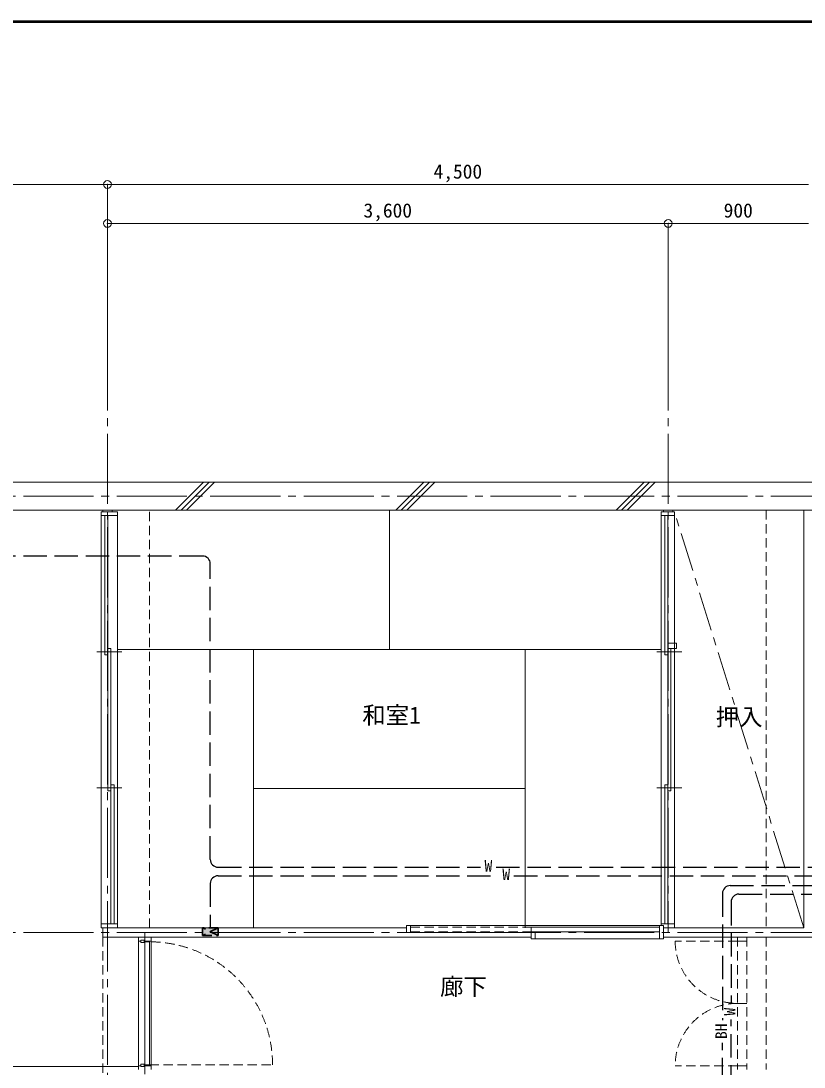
# Model space of a CAD drawing. Units: millimetres at full size, sheet at 1:50. Extents: x -9674 to 9699, y -6794 to 6791.
# Drawn here: x -3158 to 1870, y 78 to 6791 of the extents above; entities that cross this region are included whole.
import ezdxf
from ezdxf.enums import TextEntityAlignment as Align

# ---------------------------------------------------------------- set-up
doc = ezdxf.new("R2010")
doc.units = ezdxf.units.MM
doc.header["$LTSCALE"] = 50
doc.header["$PDMODE"] = 32
doc.header["$PDSIZE"] = 50
for name, pattern in [('CHAIN1', [8, 5, -1, 1, -1]), ('CHAIN2', [12, 9, -1, 1, -1]), ('DASHED1', [1.8, 1.2, -0.6]), ('DASHED3', [4, 3, -1])]:
    doc.linetypes.add(name, pattern=pattern)
for name, color, linetype, lineweight in [('0-0_図面枠', 7, 'Continuous', 9), ('1-0_芯', 134, 'CHAIN2', 9), ('1-1_躯体', 134, 'Continuous', 9), ('1-2_間仕切', 134, 'Continuous', 9), ('1-3_建具', 134, 'Continuous', 9), ('1-4_仕上げ', 134, 'Continuous', 9), ('1-5_設備', 134, 'Continuous', 9), ('1-7_その他', 134, 'DASHED1', 9), ('1-8_ハッチ', 134, 'Continuous', 9), ('1-B_寸法', 134, 'Continuous', 9), ('1-C_梁', 134, 'DASHED1', 9), ('2-2', 5, 'DASHED3', 25)]:
    doc.layers.add(name, color=color, linetype=linetype, lineweight=lineweight)
doc.layers.add('1-A_文字', color=134, linetype='Continuous')
doc.styles.add('ＭＳ ゴシック', font='')
doc.styles.get('ＭＳ ゴシック').set_extended_font_data('MS Gothic')

msp = doc.modelspace()

# ---------------------------------------------------------------- linework, layer by layer
at = {"layer": '0-0_図面枠'}
for p, q in [((9697.16, 6789.66), (-9672.16, 6789.66)), ((9695.4, 6787.9), (-9670.4, 6787.9)), ((-9668.64, 6786.14), (9693.64, 6786.14)), ((9691.87, 6784.38), (-9666.87, 6784.38)), ((9690.11, 6782.61), (-9665.11, 6782.61)), ((9688.35, 6780.85), (-9663.35, 6780.85))]:
    msp.add_line(p, q, dxfattribs=at)
msp.add_lwpolyline([(9698.92, -6793.93), (9698.92, 6791.43), (-9673.92, 6791.43)], dxfattribs=at)
at = {"layer": '1-0_芯'}
for p, q in [((-2602.5, 4741.87), (-2602.5, -3438.13)), ((997.5, 4741.87), (997.5, 941.87)), ((-8542.5, 3741.87), (8067.5, 3741.87)), ((-8542.5, 941.87), (2697.5, 941.87)), ((-2362.5, 941.87), (-2362.5, 31.87))]:
    msp.add_line(p, q, dxfattribs=at)
at = {"layer": '1-1_躯体'}
msp.add_line((-6742.5, 3831.87), (5857.5, 3831.87), dxfattribs=at)
msp.add_lwpolyline([(-6742.5, 3651.87), (5857.5, 3651.87), (5857.5, 2901.85)], dxfattribs=at)
at = {"layer": '1-2_間仕切'}
for p, q in [((-2632.5, 3651.87), (-2632.5, 3641.87)), ((-2572.5, 3651.87), (-2572.5, 3641.87)), ((967.5, 3651.87), (967.5, 3641.87)), ((1027.5, 3651.87), (1027.5, 3641.87)), ((1867.5, 3651.87), (1867.5, 971.87)), ((-2632.5, 971.87), (-682.5, 971.87)), ((-2632.5, 971.87), (-2632.5, 911.87)), ((-657.5, 941.87), (117.5, 941.87)), ((967.5, 971.87), (1867.5, 971.87)), ((-2632.5, 911.87), (117.5, 911.87)), ((967.5, 911.87), (1923.5, 911.87))]:
    msp.add_line(p, q, dxfattribs=at)
at = {"layer": '1-3_建具'}
for p, q in [((-2642.5, 3641.87), (-2642.5, 3616.87)), ((-2537.5, 3641.87), (-2642.5, 3641.87)), ((-2537.5, 3641.87), (-2537.5, 3616.87)), ((1037.5, 3641.87), (1037.5, 3616.87)), ((-2642.5, 3616.87), (-2642.5, 996.87)), ((-2537.5, 3616.87), (-2642.5, 3616.87)), ((-2620, 3616.87), (-2620, 2723.54)), ((-2600, 2723.54), (-2600, 3616.87)), ((-2537.5, 996.87), (-2537.5, 3616.87)), ((1037.5, 3616.87), (952.5, 3616.87)), ((952.5, 3616.87), (952.5, 996.87)), ((975, 2723.54), (975, 3616.87)), ((995, 2723.54), (995, 3616.87)), ((1037.5, 996.87), (1037.5, 3616.87)), ((-2600, 1850.2), (-2600, 2763.54)), ((-2580, 2763.54), (-2600, 2763.54)), ((-2580, 2763.54), (-2580, 1850.2)), ((-2670, 2743.54), (-2510, 2743.54)), ((-2620, 2723.54), (-2600, 2723.54)), ((1085, 2743.54), (925, 2743.54)), ((975, 2723.54), (995, 2723.54)), ((-2560, 1890.2), (-2580, 1890.2)), ((-2580, 1890.2), (-2580, 996.87)), ((-2560, 996.87), (-2560, 1890.2)), ((975, 996.87), (975, 1890.2)), ((975, 1890.2), (995, 1890.2)), ((995, 1890.2), (995, 996.87)), ((-2670, 1870.2), (-2510, 1870.2)), ((-2580, 1850.2), (-2600, 1850.2)), ((1085, 1870.2), (925, 1870.2)), ((-2642.5, 996.87), (-2642.5, 971.87)), ((-2537.5, 996.87), (-2642.5, 996.87)), ((-2537.5, 971.87), (-2642.5, 971.87)), ((-2537.5, 996.87), (-2537.5, 971.87)), ((-682.5, 986.87), (-682.5, 941.87)), ((-657.5, 986.87), (-682.5, 986.87)), ((-682.5, 941.87), (-682.5, 966.87)), ((-657.5, 986.87), (-657.5, 941.87)), ((-657.5, 986.87), (942.5, 986.87)), ((117.5, 976.87), (117.5, 946.87)), ((117.5, 976.87), (942.5, 976.87)), ((117.5, 946.87), (942.5, 946.87)), ((117.5, 941.87), (117.5, 901.87)), ((142.5, 941.87), (117.5, 941.87)), ((142.5, 941.87), (142.5, 901.87)), ((967.5, 986.87), (942.5, 986.87)), ((942.5, 901.87), (942.5, 986.87)), ((1037.5, 996.87), (952.5, 996.87)), ((952.5, 986.87), (952.5, 996.87)), ((967.5, 986.87), (967.5, 901.87)), ((1037.5, 996.87), (1037.5, 971.87)), ((-2402.5, 886.87), (-2402.5, 911.87)), ((-2387.5, 886.87), (-2402.5, 886.87)), ((-2402.5, 886.87), (-2402.5, 86.87)), ((-2387.5, 891.87), (-2387.5, 876.87)), ((-2367.5, 891.87), (-2387.5, 891.87)), ((-2367.5, 876.87), (-2387.5, 876.87)), ((-2367.5, 891.87), (-2367.5, 876.87)), ((-2367.5, 886.87), (-2322.5, 886.87)), ((-2332.5, 881.87), (-2362.5, 881.87)), ((-2362.5, 881.87), (-2362.5, 91.87)), ((-2332.5, 91.87), (-2332.5, 881.87)), ((142.5, 901.87), (117.5, 901.87)), ((142.5, 901.87), (942.5, 901.87)), ((967.5, 901.87), (942.5, 901.87)), ((-2402.5, 61.87), (-2402.5, 86.87)), ((-2387.5, 86.87), (-2402.5, 86.87)), ((-2387.5, 96.87), (-2387.5, 81.87)), ((-2367.5, 96.87), (-2387.5, 96.87)), ((-2387.5, 81.87), (-2367.5, 81.87)), ((-2367.5, 81.87), (-2367.5, 96.87)), ((-2362.5, 91.87), (-2332.5, 91.87)), ((-2322.5, 61.87), (-2322.5, 86.87))]:
    msp.add_line(p, q, dxfattribs=at)
at = {"layer": '1-3_建具', "linetype": 'DASHED1'}
for p, q in [((-657.5, 976.87), (117.5, 976.87)), ((-657.5, 946.87), (117.5, 946.87)), ((1442.5, 886.87), (1042.5, 886.87)), ((1442.5, 911.87), (1442.5, 61.87)), ((1442.5, 886.87), (1502.5, 886.87)), ((1502.5, 911.87), (1502.5, 61.87)), ((1442.5, 486.87), (1502.5, 486.87)), ((-2332.5, 91.87), (-1542.5, 91.87)), ((1442.5, 86.87), (1042.5, 86.87)), ((1502.5, 86.87), (1442.5, 86.87))]:
    msp.add_line(p, q, dxfattribs=at)
at = {"layer": '1-3_建具'}
for points in [[(1037.5, 3641.87), (952.5, 3641.87), (952.5, 3616.87)], [(995, 2763.54), (995, 1850.2), (1015, 1850.2), (1015, 2763.54)], [(-657.5, 986.87), (-657.5, 941.87), (-682.5, 941.87)], [(-2322.5, 886.87), (-2322.5, 911.87), (-2402.5, 911.87)], [(-2367.5, 86.87), (-2322.5, 86.87), (-2322.5, 886.87)]]:
    msp.add_lwpolyline(points, dxfattribs=at)
msp.add_lwpolyline([(995, 2798.54), (1050, 2798.54), (1050, 2763.54), (995, 2763.54)], close=True, dxfattribs=at)
at = {"layer": '1-3_建具', "linetype": 'DASHED1'}
for centre, radius, start, end in [((-2332.5, 91.87), 790, 0, 90), ((1442.5, 886.87), 400, 180, 270), ((1442.5, 86.87), 400, 90, 180)]:
    msp.add_arc(centre, radius, start, end, dxfattribs=at)
at = {"layer": '1-4_仕上げ'}
for p, q in [((-792.5, 2758.54), (-792.5, 3651.87)), ((-2537.5, 2758.54), (952.5, 2758.54)), ((-1665, 971.87), (-1665, 2758.54)), ((80, 971.87), (80, 2758.54)), ((-1665, 1865.2), (80, 1865.2))]:
    msp.add_line(p, q, dxfattribs=at)
at = {"layer": '1-5_設備'}
msp.add_line((-3235.93, 81.87), (-2402.5, 81.87), dxfattribs=at)
at = {"layer": '1-7_その他', "linetype": 'CHAIN1'}
msp.add_line((1867.5, 971.87), (1037.5, 3641.87), dxfattribs=at)
at = {"layer": '1-8_ハッチ'}
for p, q in [((-2165.34, 3651.87), (-1985.34, 3831.87)), ((-2129.99, 3651.87), (-1949.99, 3831.87)), ((-2094.63, 3651.87), (-1914.63, 3831.87)), ((-751.13, 3651.87), (-571.13, 3831.87)), ((-715.77, 3651.87), (-535.77, 3831.87)), ((-680.42, 3651.87), (-500.42, 3831.87)), ((663.09, 3651.87), (843.09, 3831.87)), ((698.44, 3651.87), (878.44, 3831.87)), ((733.8, 3651.87), (913.8, 3831.87))]:
    msp.add_line(p, q, dxfattribs=at)
at = {"layer": '1-B_寸法'}
for p, q in [((-6802.5, 5741.87), (-2602.5, 5741.87)), ((-2602.5, 5741.87), (-2602.5, 4741.87)), ((-2602.5, 5741.87), (1897.5, 5741.87)), ((-2602.5, 5491.87), (997.5, 5491.87)), ((997.5, 5491.87), (997.5, 4741.87)), ((997.5, 5491.87), (1897.5, 5491.87))]:
    msp.add_line(p, q, dxfattribs=at)
for p in [(-2602.5, 5741.87), (-2602.5, 5491.87), (997.5, 5491.87)]:
    msp.add_point(p, dxfattribs=at)
at = {"layer": '1-C_梁'}
for p, q in [((-2332.5, 971.87), (-2332.5, 3651.87)), ((1627.5, 3651.87), (1627.5, 971.87)), ((-2632.5, 911.87), (-2632.5, -2313.13)), ((1627.5, 911.87), (1627.5, 61.87))]:
    msp.add_line(p, q, dxfattribs=at)
at = {"layer": '2-2'}
for p, q in [((-1992.3, 3357.74), (-4461.96, 3357.74)), ((-1942.3, 1410.7), (-1942.3, 3307.74)), ((-1892.3, 1360.7), (-206.76, 1360.7)), ((-106.76, 1360.7), (1954.55, 1360.7)), ((-1892.3, 1305.75), (-92.41, 1305.75)), ((7.59, 1305.75), (1954.55, 1305.75)), ((-1942.3, 1255.75), (-1942.3, 971.87)), ((1396.23, 1242.63), (1954.55, 1242.63)), ((1346.23, 1192.63), (1346.23, 379.92)), ((1451.19, 1187.68), (1954.55, 1187.68)), ((1401.19, 1137.68), (1401.19, 483.57)), ((1401.19, -59.65), (1401.19, 383.57)), ((1346.23, -13.5), (1346.23, 233.09))]:
    msp.add_line(p, q, dxfattribs=at)
at = {"layer": '2-2', "color": 4, "linetype": 'DASHED1', "lineweight": 35}
for p, q in [((-1892.3, 971.87), (-1992.3, 921.87)), ((-1892.3, 921.87), (-1992.3, 971.87)), ((-1992.3, 921.87), (-1992.3, 971.87)), ((-1892.3, 971.87), (-1992.3, 971.87)), ((-1892.3, 921.87), (-1892.3, 971.87)), ((-1992.3, 921.87), (-1892.3, 921.87))]:
    msp.add_line(p, q, dxfattribs=at)
at = {"layer": '2-2', "linetype": 'Continuous'}
for centre, start, end in [((-1992.3, 3307.74), 0, 90), ((-1892.3, 1410.7), 180, 270), ((-1892.3, 1255.75), 90, 180), ((1396.23, 1192.63), 90, 180), ((1451.19, 1137.68), 90, 180)]:
    msp.add_arc(centre, 50, start, end, dxfattribs=at)
at = {"layer": '2-2', "color": 150}
msp.add_solid([(-1892.3, 921.87), (-1992.3, 921.87), (-1892.3, 971.87), (-1992.3, 971.87)], dxfattribs=at)

# ---------------------------------------------------------------- texts
at = {"layer": '1-A_文字', "style": 'ＭＳ ゴシック'}
for s, p in [('和室1', (-966.04, 2248.43)), ('押入', (1302.5, 2236.87)), ('廊下', (-467.09, 506.57))]:
    msp.add_text(s, height=110, dxfattribs=at).set_placement(p, align=Align.BOTTOM_LEFT)
at = {"layer": '1-B_寸法', "style": 'ＭＳ ゴシック'}
for s, p in [('4,500', (-508.75, 5751.87)), ('3,600', (-958.75, 5501.87)), ('900', (1353.75, 5501.87))]:
    msp.add_text(s, height=91.64, dxfattribs=at).set_placement(p, align=Align.BOTTOM_LEFT)
at = {"layer": '2-2', "color": 7, "style": 'ＭＳ ゴシック'}
for p in [(-181.76, 1310.7), (-67.41, 1255.75)]:
    msp.add_text('W', height=73.31, dxfattribs=at).set_placement(p, align=Align.BOTTOM_LEFT)
for s, p in [('W', (1451.19, 408.57)), ('BH', (1396.23, 258.09))]:
    msp.add_text(s, height=73.31, rotation=90, dxfattribs=at).set_placement(p, align=Align.BOTTOM_LEFT)

doc.saveas('drawing.dxf')
